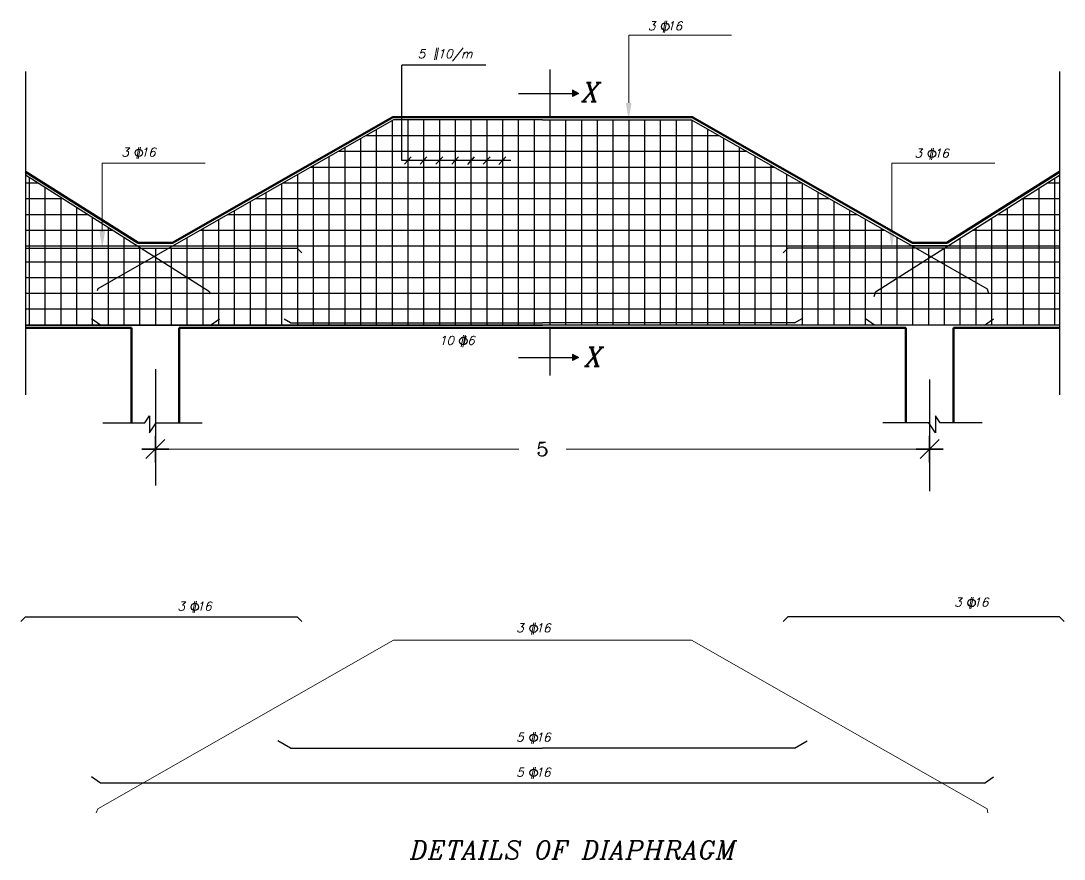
# Model space of a CAD drawing. Header units: metres. Extents: x 202848 to 204724, y 1924431 to 1925550.
# Drawn here: x 203948.55 to 203977.37, y 1924767.91 to 1924791.07 of the extents above; entities that cross this region are included whole.
import ezdxf

# ---------------------------------------------------------------- set-up
doc = ezdxf.new("R2010")
doc.units = ezdxf.units.M
doc.header["$MEASUREMENT"] = 0
doc.linetypes.add('CENTER', pattern=[50.8, 31.75, -6.35, 6.35, -6.35])
doc.linetypes.add('XREF PLAN PART A$0$CENTER', pattern=[2, 1.25, -0.25, 0.25, -0.25])
for name, color, linetype in [('AHREIN', 202, 'Continuous'), ('center', 10, 'XREF PLAN PART A$0$CENTER'), ('folded plate', 40, 'Continuous'), ('Layer1', 240, 'Continuous'), ('STIRR', 8, 'Continuous'), ('text2', 161, 'Continuous'), ('XDIM', 3, 'Continuous')]:
    doc.layers.add(name, color=color, linetype=linetype)
for name, color, linetype, lineweight in [('AXES-C', 3, 'Continuous', 9), ('Dim', 8, 'Continuous', 15), ('Type', 7, 'Continuous', 18)]:
    doc.layers.add(name, color=color, linetype=linetype, lineweight=lineweight)
doc.styles.add('ITALICC', font='ITALICC.SHX')
doc.styles.add('ITALICT', font='ITALICC.SHX')
doc.styles.add('XDM', font='romanc.shx', dxfattribs={"height": 0.15})

# ---------------------------------------------------------------- blocks, each defined once
blk = doc.blocks.new('XDM')
at = {"layer": 'XDIM', "color": 1}
for p, q in [((0, 14.1), (0, -14.1)), ((14.1, 0), (-14.1, 0)), ((10, 10), (-10, -10))]:
    blk.add_line(p, q, dxfattribs=at)

msp = doc.modelspace()

# ---------------------------------------------------------------- hatches: boundary and pattern name
at = {"layer": 'AXES-C', "lineweight": 30}
h = msp.add_hatch(color=256, dxfattribs=at)
h.paths.add_polyline_path([(203963.7909, 1924789.1478), (203963.7909, 1924789.0634), (203963.9568, 1924789.0634)])
h.paths.add_polyline_path([(203963.9568, 1924789.0634), (203963.7909, 1924789.0634), (203963.7909, 1924788.9767)])
h = msp.add_hatch(color=256, dxfattribs=at)
h.paths.add_polyline_path([(203963.7909, 1924781.8508), (203963.7909, 1924781.7665), (203963.9568, 1924781.7665)])
h.paths.add_polyline_path([(203963.9568, 1924781.7665), (203963.7909, 1924781.7665), (203963.7909, 1924781.6798)])

# ---------------------------------------------------------------- linework, layer by layer
at = {"layer": 'AHREIN', "linetype": 'ByBlock', "lineweight": 50, "ltscale": 0.25}
for p, q in [((203958.8258, 1924788.4072), (203952.7446, 1924784.9322)), ((203962.9602, 1924788.4072), (203958.8258, 1924788.4072)), ((203962.9602, 1924788.4072), (203967.0946, 1924788.4072)), ((203967.0946, 1924788.4072), (203973.1758, 1924784.9322)), ((203951.7928, 1924784.9322), (203948.6856, 1924786.8946)), ((203974.1276, 1924784.9322), (203977.2348, 1924786.8946)), ((203951.7928, 1924784.9322), (203952.7446, 1924784.9322)), ((203974.1276, 1924784.9322), (203973.1758, 1924784.9322)), ((203948.6856, 1924782.5822), (203951.6124, 1924782.5822)), ((203952.9249, 1924782.5822), (203962.9602, 1924782.5822)), ((203972.9955, 1924782.5822), (203962.9602, 1924782.5822)), ((203977.2348, 1924782.5822), (203974.308, 1924782.5822))]:
    msp.add_line(p, q, dxfattribs=at)
at = {"layer": 'AHREIN', "linetype": 'ByBlock', "ltscale": 0.25}
for p, q in [((203951.77, 1924784.8534), (203952.7655, 1924784.8534)), ((203974.1504, 1924784.8534), (203973.1549, 1924784.8534))]:
    msp.add_line(p, q, dxfattribs=at)
at = {"layer": 'AHREIN', "linetype": 'ByBlock', "lineweight": 50, "ltscale": 0.5}
for p, q in [((203951.6124, 1924782.5822), (203951.6124, 1924779.9581)), ((203952.9249, 1924782.5822), (203952.9249, 1924779.9581)), ((203972.9955, 1924782.5822), (203972.9955, 1924779.9581)), ((203974.308, 1924782.5822), (203974.308, 1924779.9581))]:
    msp.add_line(p, q, dxfattribs=at)
at = {"layer": 'AHREIN', "linetype": 'ByBlock', "ltscale": 0.5}
for p, q in [((203950.8136, 1924779.9581), (203951.9749, 1924779.9581)), ((203951.9749, 1924779.9581), (203952.1015, 1924780.1558)), ((203952.1015, 1924780.1558), (203952.1015, 1924779.685)), ((203952.1015, 1924779.685), (203952.2889, 1924779.9581)), ((203952.2889, 1924779.9581), (203953.564, 1924779.9581)), ((203973.6315, 1924779.9581), (203972.3563, 1924779.9581)), ((203973.8189, 1924779.685), (203973.6315, 1924779.9581)), ((203973.9455, 1924779.9581), (203973.8189, 1924780.1558)), ((203973.8189, 1924780.1558), (203973.8189, 1924779.685)), ((203975.1068, 1924779.9581), (203973.9455, 1924779.9581))]:
    msp.add_line(p, q, dxfattribs=at)
at = {"layer": 'AXES-C', "lineweight": 30}
for p, q in [((203963.1744, 1924788.4072), (203963.1744, 1924789.7197)), ((203962.2958, 1924789.0634), (203963.9568, 1924789.0634)), ((203963.9568, 1924789.0634), (203963.7909, 1924789.1478)), ((203963.7909, 1924789.1478), (203963.9568, 1924789.0634)), ((203963.7909, 1924789.1478), (203963.7909, 1924788.9767)), ((203963.9568, 1924789.0634), (203963.7909, 1924788.9767)), ((203963.1744, 1924781.2697), (203963.1744, 1924782.5822)), ((203962.2958, 1924781.7665), (203963.9568, 1924781.7665)), ((203963.9568, 1924781.7665), (203963.7909, 1924781.8508)), ((203963.7909, 1924781.8508), (203963.9568, 1924781.7665)), ((203963.7909, 1924781.8508), (203963.7909, 1924781.6798)), ((203963.9568, 1924781.7665), (203963.7909, 1924781.6798))]:
    msp.add_line(p, q, dxfattribs=at)
at = {"layer": 'center', "linetype": 'ByBlock', "ltscale": 2}
for p, q in [((203952.2687, 1924781.4424), (203952.2687, 1924778.2317)), ((203973.6517, 1924781.1568), (203973.6517, 1924778.0687))]:
    msp.add_line(p, q, dxfattribs=at)
at = {"layer": 'Dim'}
for p, q in [((203966.3516, 1924791.0673), (203966.2937, 1924790.7491)), ((203966.3979, 1924791.0673), (203966.3343, 1924790.7433)), ((203965.3402, 1924788.8009), (203965.3402, 1924790.6721)), ((203965.3402, 1924790.6721), (203968.1804, 1924790.6721)), ((203960.041, 1924790.3193), (203959.9818, 1924789.9939)), ((203960.0883, 1924790.3193), (203960.0232, 1924789.9879)), ((203951.8105, 1924787.58), (203951.7526, 1924787.2617)), ((203951.8568, 1924787.58), (203951.7932, 1924787.256)), ((203973.7173, 1924787.5517), (203973.6594, 1924787.2335)), ((203973.7636, 1924787.5517), (203973.7, 1924787.2277)), ((203950.8006, 1924785.2603), (203950.8006, 1924787.1315)), ((203950.8006, 1924787.1315), (203953.6408, 1924787.1315)), ((203972.6089, 1924785.2603), (203972.6089, 1924787.1315)), ((203972.6089, 1924787.1315), (203975.4491, 1924787.1315)), ((203960.774, 1924782.3797), (203960.7161, 1924782.0614)), ((203960.8203, 1924782.3797), (203960.7566, 1924782.0557)), ((203974.8106, 1924775.1445), (203974.7527, 1924774.8262)), ((203974.8569, 1924775.1445), (203974.7933, 1924774.8204)), ((203953.3571, 1924775.0344), (203953.2992, 1924774.7162)), ((203953.4035, 1924775.0344), (203953.3398, 1924774.7104)), ((203962.7166, 1924774.4336), (203962.6587, 1924774.1153)), ((203962.7629, 1924774.4336), (203962.6992, 1924774.1096)), ((203962.7166, 1924771.415), (203962.6587, 1924771.0968)), ((203962.7629, 1924771.415), (203962.6992, 1924771.091)), ((203962.7166, 1924770.4478), (203962.6587, 1924770.1295)), ((203962.7629, 1924770.4478), (203962.6992, 1924770.1238))]:
    msp.add_line(p, q, dxfattribs=at)
at = {"layer": 'Dim', "color": 1, "linetype": 'ByBlock', "ltscale": 2}
for p, q in [((203952.2949, 1924779.2338), (203962.3058, 1924779.2338)), ((203973.6255, 1924779.2338), (203963.6146, 1924779.2338))]:
    msp.add_line(p, q, dxfattribs=at)
at = {"layer": 'Dim'}
for points in [[(203965.419, 1924788.8009), (203965.2615, 1924788.8009), (203965.3402, 1924788.3284)], [(203950.8794, 1924785.2603), (203950.7219, 1924785.2603), (203950.8006, 1924784.7878)], [(203972.6877, 1924785.2603), (203972.5302, 1924785.2603), (203972.6089, 1924784.7878)]]:
    msp.add_solid(points, dxfattribs=at)
at = {"layer": 'folded plate', "linetype": 'CENTER', "ltscale": 0.25}
for p, q in [((203948.6856, 1924789.6654), (203948.6856, 1924786.5347)), ((203977.2348, 1924789.6654), (203977.2348, 1924786.5347)), ((203948.6856, 1924786.5347), (203948.6856, 1924780.7378)), ((203977.2348, 1924786.5347), (203977.2348, 1924780.7378))]:
    msp.add_line(p, q, dxfattribs=at)
at = {"layer": 'Layer1', "linetype": 'ByBlock', "ltscale": 2}
for p, q in [((203959.0783, 1924787.2074), (203959.0783, 1924789.8415)), ((203961.3945, 1924789.8415), (203959.0783, 1924789.8415)), ((203962.0843, 1924787.2074), (203959.0783, 1924787.2074)), ((203959.3338, 1924787.3115), (203959.1456, 1924787.1032)), ((203959.7696, 1924787.3115), (203959.5814, 1924787.1032)), ((203960.2053, 1924787.3115), (203960.0171, 1924787.1032)), ((203960.6411, 1924787.3115), (203960.4529, 1924787.1032)), ((203961.0768, 1924787.3096), (203960.8886, 1924787.1013)), ((203961.5126, 1924787.3115), (203961.3244, 1924787.1032)), ((203961.9466, 1924787.3096), (203961.7584, 1924787.1013)), ((203961.8542, 1924787.2074), (203961.9466, 1924787.3096))]:
    msp.add_line(p, q, dxfattribs=at)
at = {"layer": 'STIRR', "lineweight": -2}
for centre in [(203966.3514, 1924790.9082), (203951.8103, 1924787.4209), (203973.7171, 1924787.3926), (203960.7737, 1924782.2206), (203974.8104, 1924774.9854), (203953.3569, 1924774.8753), (203962.7164, 1924774.2745), (203962.7164, 1924771.2559), (203962.7164, 1924770.2887)]:
    msp.add_circle(centre, 0.1033, dxfattribs=at)
at = {"layer": 'text2', "linetype": 'ByBlock', "ltscale": 0.25}
for p, q in [((203958.8467, 1924788.3284), (203950.6809, 1924783.6622)), ((203962.9602, 1924788.3284), (203958.8467, 1924788.3284)), ((203962.9602, 1924788.3284), (203967.0737, 1924788.3284)), ((203967.0737, 1924788.3284), (203975.2395, 1924783.6622)), ((203953.7666, 1924783.5769), (203948.6856, 1924786.8015)), ((203972.1538, 1924783.5769), (203977.2348, 1924786.8015)), ((203948.6856, 1924784.7878), (203956.1851, 1924784.7878)), ((203951.77, 1924784.7878), (203952.7655, 1924784.7878)), ((203977.2348, 1924784.7878), (203969.7353, 1924784.7878)), ((203948.6856, 1924782.6609), (203962.9602, 1924782.6609)), ((203955.9962, 1924782.7266), (203962.9602, 1924782.7266)), ((203969.9242, 1924782.7266), (203962.9602, 1924782.7266)), ((203977.2348, 1924782.6609), (203962.9602, 1924782.6609)), ((203948.6856, 1924774.6012), (203956.1851, 1924774.6012)), ((203977.2348, 1924774.6012), (203969.7353, 1924774.6012)), ((203955.9962, 1924770.9752), (203962.9602, 1924770.9752)), ((203969.9242, 1924770.9752), (203962.9602, 1924770.9752))]:
    msp.add_line(p, q, dxfattribs=at)
at = {"layer": 'text2'}
for p, q in [((203958.804, 1924788.304), (203958.804, 1924782.6609)), ((203959.2397, 1924788.3284), (203959.2397, 1924782.6609)), ((203959.6755, 1924788.3284), (203959.6755, 1924782.6609)), ((203960.1112, 1924788.3284), (203960.1112, 1924782.6609)), ((203960.547, 1924788.3284), (203960.547, 1924782.6609)), ((203960.9827, 1924788.3284), (203960.9827, 1924782.6609)), ((203961.4185, 1924788.3284), (203961.4185, 1924782.6609)), ((203961.8542, 1924788.3284), (203961.8542, 1924782.6609)), ((203962.29, 1924788.3284), (203962.29, 1924782.6609)), ((203962.7257, 1924788.3284), (203962.7257, 1924782.6609)), ((203963.1615, 1924788.3284), (203963.1615, 1924782.6609)), ((203963.5972, 1924788.3284), (203963.5972, 1924782.6609)), ((203964.033, 1924788.3284), (203964.033, 1924782.6609)), ((203964.4687, 1924788.3284), (203964.4687, 1924782.6609)), ((203964.9045, 1924788.3284), (203964.9045, 1924782.6609)), ((203965.3402, 1924788.3284), (203965.3402, 1924782.6609)), ((203965.776, 1924788.3284), (203965.776, 1924782.6609)), ((203966.2117, 1924788.3284), (203966.2117, 1924782.6609)), ((203966.6475, 1924788.3284), (203966.6475, 1924782.6609)), ((203967.0832, 1924788.3229), (203967.0832, 1924782.6609)), ((203958.3682, 1924788.055), (203958.3682, 1924782.6609)), ((203967.519, 1924788.0739), (203967.519, 1924782.6609)), ((203957.9325, 1924787.806), (203957.9325, 1924782.6609)), ((203967.841, 1924787.8899), (203958.0794, 1924787.8899)), ((203967.9547, 1924787.8249), (203967.9547, 1924782.6609)), ((203968.6036, 1924787.4542), (203957.3168, 1924787.4542)), ((203957.4967, 1924787.557), (203957.4967, 1924782.6609)), ((203968.3905, 1924787.5759), (203968.3905, 1924782.6609)), ((203957.061, 1924787.308), (203957.061, 1924782.6609)), ((203968.8262, 1924787.3269), (203968.8262, 1924782.6609)), ((203969.3661, 1924787.0184), (203956.5543, 1924787.0184)), ((203956.6252, 1924787.059), (203956.6252, 1924782.6609)), ((203969.262, 1924787.0779), (203969.262, 1924782.6609)), ((203949.0303, 1924786.5827), (203948.6856, 1924786.5827)), ((203948.7817, 1924786.7404), (203948.7817, 1924782.6609)), ((203955.7537, 1924786.561), (203955.7537, 1924782.6609)), ((203970.1287, 1924786.5827), (203955.7917, 1924786.5827)), ((203956.1895, 1924786.81), (203956.1895, 1924782.6609)), ((203969.6977, 1924786.8289), (203969.6977, 1924782.6609)), ((203970.1335, 1924786.5799), (203970.1335, 1924782.6609)), ((203977.2348, 1924786.5827), (203976.8901, 1924786.5827)), ((203977.1055, 1924786.7194), (203977.1055, 1924782.6609)), ((203949.2175, 1924786.4639), (203949.2175, 1924782.6609)), ((203955.318, 1924786.312), (203955.318, 1924782.6609)), ((203970.5692, 1924786.3309), (203970.5692, 1924782.6609)), ((203976.6697, 1924786.4429), (203976.6697, 1924782.6609)), ((203949.7169, 1924786.1469), (203948.6856, 1924786.1469)), ((203949.6532, 1924786.1874), (203949.6532, 1924782.6609)), ((203954.8822, 1924786.063), (203954.8822, 1924782.6609)), ((203970.8912, 1924786.1469), (203955.0291, 1924786.1469)), ((203971.005, 1924786.0819), (203971.005, 1924782.6609)), ((203977.2348, 1924786.1469), (203976.2034, 1924786.1469)), ((203976.234, 1924786.1663), (203976.234, 1924782.6609)), ((203950.4035, 1924785.7112), (203948.6856, 1924785.7112)), ((203950.089, 1924785.9108), (203950.089, 1924782.6609)), ((203971.6538, 1924785.7112), (203954.2666, 1924785.7112)), ((203954.4465, 1924785.814), (203954.4465, 1924782.6609)), ((203971.4407, 1924785.8329), (203971.4407, 1924782.6609)), ((203977.2348, 1924785.7112), (203975.5168, 1924785.7112)), ((203975.7982, 1924785.8898), (203975.7982, 1924782.6609)), ((203950.5247, 1924785.6343), (203950.5247, 1924782.6609)), ((203954.0107, 1924785.565), (203954.0107, 1924782.6609)), ((203971.8765, 1924785.5839), (203971.8765, 1924782.6609)), ((203975.3625, 1924785.6132), (203975.3625, 1924782.6609)), ((203951.0902, 1924785.2754), (203948.6856, 1924785.2754)), ((203950.9605, 1924785.3577), (203950.9605, 1924782.6609)), ((203972.4164, 1924785.2754), (203953.504, 1924785.2754)), ((203953.575, 1924785.316), (203953.575, 1924782.6609)), ((203972.3122, 1924785.3349), (203972.3122, 1924782.6609)), ((203977.2348, 1924785.2754), (203974.8302, 1924785.2754)), ((203974.9267, 1924785.3367), (203974.9267, 1924782.6609)), ((203977.2348, 1924784.8397), (203948.6856, 1924784.8397)), ((203951.3962, 1924785.0812), (203951.3962, 1924782.6609)), ((203953.1392, 1924785.067), (203953.1392, 1924782.6609)), ((203972.748, 1924785.0859), (203972.748, 1924782.6609)), ((203973.1837, 1924784.8369), (203973.1837, 1924782.6609)), ((203974.491, 1924785.0602), (203974.491, 1924782.6609)), ((203951.832, 1924784.7878), (203951.832, 1924782.6609)), ((203952.2677, 1924784.7878), (203952.2677, 1924782.6609)), ((203952.7035, 1924784.7878), (203952.7035, 1924782.6609)), ((203956.1851, 1924784.7878), (203956.3176, 1924784.6555)), ((203969.7353, 1924784.7878), (203969.6028, 1924784.6555)), ((203973.6195, 1924784.7878), (203973.6195, 1924782.6609)), ((203974.0552, 1924784.7878), (203974.0552, 1924782.6609)), ((203977.2348, 1924784.4039), (203948.6856, 1924784.4039)), ((203977.2348, 1924783.9682), (203948.6856, 1924783.9682)), ((203977.2348, 1924783.5324), (203948.6856, 1924783.5324)), ((203950.6809, 1924783.6622), (203950.6628, 1924783.6063)), ((203953.7666, 1924783.5769), (203953.7848, 1924783.5209)), ((203972.1538, 1924783.5769), (203972.1109, 1924783.4448)), ((203975.2395, 1924783.6622), (203975.2823, 1924783.5302)), ((203977.2348, 1924783.0967), (203948.6856, 1924783.0967)), ((203950.7489, 1924782.6609), (203950.4995, 1924782.8315)), ((203953.7885, 1924782.6609), (203954.0379, 1924782.8315)), ((203972.1319, 1924782.6609), (203971.8825, 1924782.8315)), ((203975.1715, 1924782.6609), (203975.4209, 1924782.8315)), ((203977.2348, 1924782.6609), (203948.6856, 1924782.6609)), ((203948.6856, 1924774.6012), (203948.5531, 1924774.4689)), ((203956.1851, 1924774.6012), (203956.3176, 1924774.4689)), ((203969.7353, 1924774.6012), (203969.6028, 1924774.4689)), ((203977.2348, 1924774.6012), (203977.3673, 1924774.4689)), ((203950.7489, 1924770.0048), (203950.4995, 1924770.1754)), ((203975.1715, 1924770.0048), (203975.4209, 1924770.1754)), ((203975.1715, 1924770.0048), (203950.7489, 1924770.0048))]:
    msp.add_line(p, q, dxfattribs=at)
at = {"layer": 'text2', "lineweight": -2}
for p, q in [((203955.9962, 1924782.7266), (203955.823, 1924782.8266)), ((203969.9242, 1924782.7266), (203970.132, 1924782.8466)), ((203955.9962, 1924770.9752), (203955.6498, 1924771.1752)), ((203969.9242, 1924770.9752), (203970.2706, 1924771.1752))]:
    msp.add_line(p, q, dxfattribs=at)
at = {"layer": 'Type', "lineweight": 9}
for p, q in [((203950.6809, 1924769.2916), (203958.8467, 1924773.9577)), ((203958.8467, 1924773.9577), (203967.0737, 1924773.9577)), ((203967.0737, 1924773.9577), (203975.2395, 1924769.2916)), ((203950.6331, 1924769.1889), (203950.6809, 1924769.2916)), ((203975.2395, 1924769.2916), (203975.2619, 1924769.1807))]:
    msp.add_line(p, q, dxfattribs=at)

# ---------------------------------------------------------------- block references
at = {"layer": 'Dim', "color": 1, "linetype": 'ByBlock', "ltscale": 2, "xscale": 0.02624999999989086, "yscale": 0.02624999999989086, "zscale": 0.02624999999989086, "rotation": 180}
for p in [(203952.2687, 1924779.2338), (203973.6517, 1924779.2338)]:
    msp.add_blockref('XDM', p, dxfattribs=at)
at = {"layer": 'Dim', "color": 1, "linetype": 'ByBlock', "ltscale": 2, "xscale": 0.02624999999989086, "yscale": 0.02624999999989086, "zscale": 0.02624999999989086}
for p in [(203952.2687, 1924779.2338), (203973.6517, 1924779.2338)]:
    msp.add_blockref('XDM', p, dxfattribs=at)

# ---------------------------------------------------------------- texts
at = {"layer": 'Dim'}
for s, height, style, p in [('3  16', 0.24, 'ITALICT', (203965.8704, 1924790.8061)), ('5  10/m ', 0.24541, 'ITALICT', (203959.5121, 1924790.0344)), ('X', 0.525, 'ITALICC', (203964.0593, 1924788.8419)), ('3  16', 0.24, 'ITALICT', (203951.3293, 1924787.3188)), ('3  16', 0.24, 'ITALICT', (203973.2361, 1924787.2905)), ('10 16', 0.24, 'ITALICT', (203960.1005, 1924782.1185)), ('X', 0.525, 'ITALICC', (203964.1394, 1924781.5249)), ('3  16', 0.24, 'ITALICT', (203974.3294, 1924774.8833)), ('3  16', 0.24, 'ITALICT', (203952.8759, 1924774.7732)), ('3  16', 0.24, 'ITALICT', (203962.2353, 1924774.1724)), ('5  16', 0.24, 'ITALICT', (203962.2353, 1924771.1538)), ('5  16', 0.24, 'ITALICT', (203962.2353, 1924770.1866)), ('DETAILS OF DIAPHRAGM', 0.505153, 'ITALICC', (203959.3033, 1924767.9052))]:
    msp.add_text(s, height=height, dxfattribs=dict(at, style=style)).set_placement(p)
at = {"layer": 'Dim', "color": 3, "linetype": 'ByBlock', "ltscale": 2, "insert": (203962.9602, 1924779.2338), "char_height": 0.39375, "attachment_point": 5, "style": 'XDM'}
msp.add_mtext('\\A1;5', dxfattribs=at)

doc.saveas('drawing.dxf')
